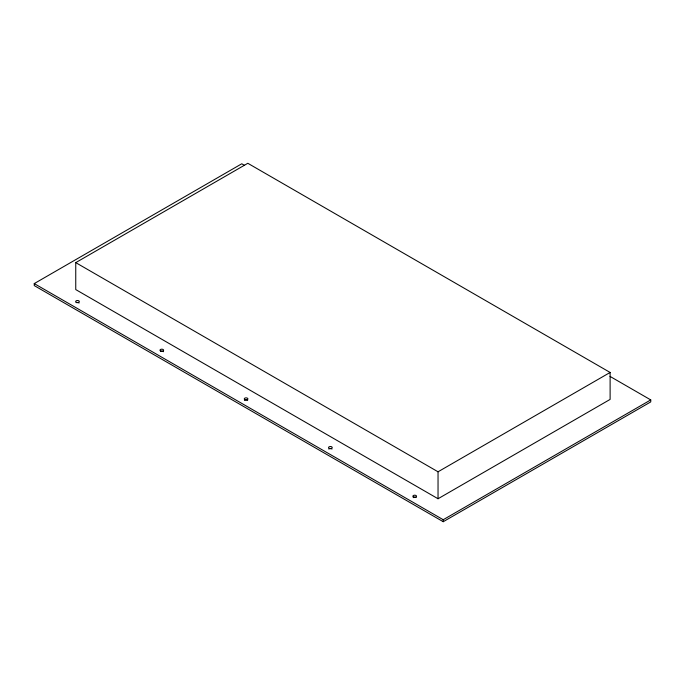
<?xml version="1.0" encoding="UTF-8"?>
<svg xmlns="http://www.w3.org/2000/svg" width="685" height="685" viewBox="0 0 685 685"><rect width="100%" height="100%" fill="white"/><g stroke="black" fill="none" stroke-linecap="round" stroke-linejoin="round"><path stroke-width="1.03" d="M610.035 376.399L650.75 399.912L650.75 401.907L443.229 521.713L34.25 285.594L34.25 283.59L241.771 163.784L244.545 165.385M75.752 262.629L247.816 163.287L610.112 372.452L610.112 399.406L438.04 498.748L75.752 289.584L75.752 262.629L438.04 471.794L610.112 372.452M34.25 283.59L443.229 519.718L650.75 399.912M443.229 519.718L443.229 521.713M438.04 471.794L438.04 498.748M328.809 449.052A1.832 1.062 0 0 1 331.985 449.052M413.218 497.627A1.832 1.062 0 0 1 416.129 497.593M244.502 400.374A1.832 1.062 0 0 1 247.679 400.374M160.487 351.482A1.832 1.062 0 0 1 163.373 351.705M76.566 302.642A1.832 1.062 0 0 1 79.075 303.035M413.612 497.113A1.832 1.062 0 0 0 416.523 496.368A1.832 1.062 0 0 0 413.963 495.289A1.832 1.062 0 0 0 413.612 497.113M329.476 448.504A1.832 1.062 0 0 0 332.225 447.579A1.832 1.062 0 0 0 329.476 446.663A1.832 1.062 0 0 0 329.476 448.504M244.793 399.663A1.832 1.062 0 0 0 247.859 399.184A1.832 1.062 0 0 0 245.615 397.891A1.832 1.062 0 0 0 244.793 399.663M160.872 351.157A1.832 1.062 0 0 0 163.621 350.24A1.832 1.062 0 0 0 160.872 349.324A1.832 1.062 0 0 0 160.872 351.157M76.189 302.316A1.832 1.062 0 0 0 79.254 301.837A1.832 1.062 0 0 0 77.011 300.544A1.832 1.062 0 0 0 76.189 302.316"/></g></svg>
